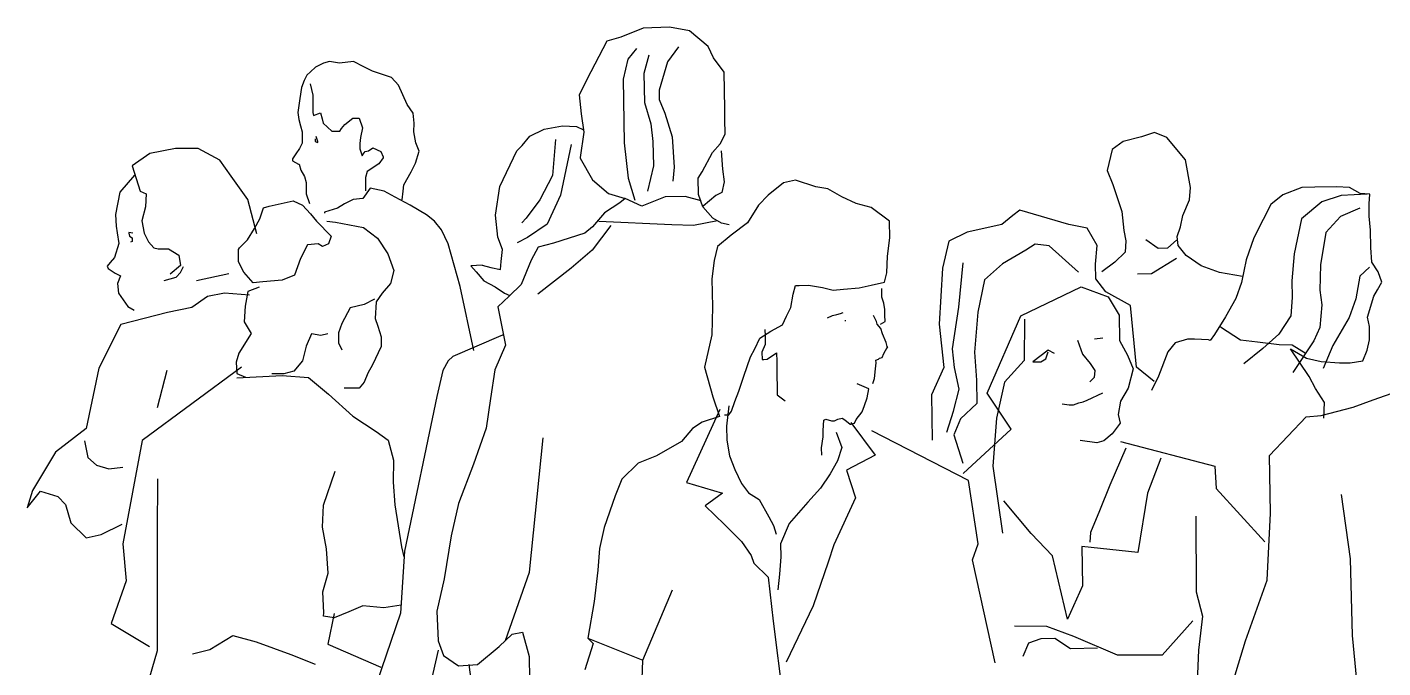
# Model space of a CAD drawing. Header units: millimetres. Extents: x 71 to 407, y 12 to 405.
# Drawn here: x 217.998 to 219.191, y 388.207 to 388.771 of the extents above; entities that cross this region are included whole.
import ezdxf

# ---------------------------------------------------------------- set-up
doc = ezdxf.new("R2010")
doc.units = ezdxf.units.MM
doc.header["$LTSCALE"] = 0.25
doc.layers.add('EXTERN-I', color=251, linetype='Continuous')

# ---------------------------------------------------------------- blocks, each defined once
blk = doc.blocks.new('Crowd')
for p, q in [((-0.7874, 1.8672), (-0.8072, 1.8592)), ((-0.7642, 1.8682), (-0.7874, 1.8672)), ((-0.7466, 1.8648), (-0.7642, 1.8682)), ((-0.7302, 1.8512), (-0.7466, 1.8648)), ((-0.8194, 1.8559), (-0.8335, 1.8287)), ((-0.8072, 1.8592), (-0.8194, 1.8559)), ((-0.7563, 1.8508), (-0.7661, 1.8375)), ((-0.7254, 1.8412), (-0.7302, 1.8512)), ((-0.8008, 1.84), (-0.8051, 1.8224)), ((-0.7933, 1.8493), (-0.8008, 1.84)), ((-0.7824, 1.8434), (-0.7868, 1.8273)), ((-0.716, 1.8285), (-0.7254, 1.8412)), ((-1.0804, 1.8289), (-1.0835, 1.8259)), ((-1.0758, 1.8328), (-1.0804, 1.8289)), ((-1.0688, 1.8365), (-1.0758, 1.8328)), ((-1.0635, 1.838), (-1.0688, 1.8365)), ((-1.0549, 1.8364), (-1.0635, 1.838)), ((-1.0426, 1.8379), (-1.0549, 1.8364)), ((-1.0334, 1.8332), (-1.0426, 1.8379)), ((-1.0257, 1.8294), (-1.0334, 1.8332)), ((-1.0089, 1.8238), (-1.0257, 1.8294)), ((-0.8335, 1.8287), (-0.8439, 1.8086)), ((-0.7868, 1.8273), (-0.7864, 1.8019)), ((-0.7661, 1.8375), (-0.7734, 1.8128)), ((-0.7155, 1.7963), (-0.716, 1.8285)), ((-1.0882, 1.8151), (-1.0898, 1.8053)), ((-1.0858, 1.8213), (-1.0882, 1.8151)), ((-1.0835, 1.8259), (-1.0858, 1.8213)), ((-1.0805, 1.8182), (-1.0782, 1.8083)), ((-1.0028, 1.817), (-1.0089, 1.8238)), ((-0.9952, 1.8), (-1.0028, 1.817)), ((-0.8051, 1.8224), (-0.8048, 1.804)), ((-1.0898, 1.8053), (-1.0914, 1.793)), ((-1.0782, 1.8083), (-1.0782, 1.7975)), ((-0.8439, 1.8086), (-0.8421, 1.7918)), ((-0.8048, 1.804), (-0.8045, 1.7847)), ((-0.7734, 1.8128), (-0.7733, 1.8045)), ((-0.7733, 1.8045), (-0.7685, 1.7923)), ((-1.0914, 1.793), (-1.0906, 1.7868)), ((-1.0782, 1.7975), (-1.0783, 1.7929)), ((-1.0783, 1.7929), (-1.0776, 1.7905)), ((-1.0776, 1.7905), (-1.0714, 1.7928)), ((-1.0714, 1.7928), (-1.0699, 1.7873)), ((-0.99, 1.7923), (-0.9952, 1.8)), ((-0.9891, 1.7837), (-0.99, 1.7923)), ((-0.8421, 1.7918), (-0.8396, 1.7758)), ((-0.7864, 1.8019), (-0.7806, 1.7829)), ((-0.7685, 1.7923), (-0.762, 1.7716)), ((-0.7154, 1.7871), (-0.7155, 1.7963)), ((-1.0906, 1.7868), (-1.0891, 1.7813)), ((-1.0891, 1.7813), (-1.0876, 1.776)), ((-1.0699, 1.7873), (-1.0691, 1.7836)), ((-1.0691, 1.7836), (-1.0614, 1.7765)), ((-1.0546, 1.7765), (-1.0531, 1.7789)), ((-1.0531, 1.7789), (-1.05, 1.7826)), ((-1.05, 1.7826), (-1.0429, 1.788)), ((-1.0429, 1.788), (-1.0376, 1.788)), ((-1.0376, 1.788), (-1.0346, 1.7794)), ((-1.0346, 1.7794), (-1.0362, 1.7711)), ((-0.9892, 1.7761), (-0.9891, 1.7837)), ((-0.8747, 1.7784), (-0.8584, 1.7814)), ((-0.8584, 1.7814), (-0.8461, 1.7806)), ((-0.8461, 1.7806), (-0.8399, 1.7779)), ((-0.8045, 1.7847), (-0.8042, 1.7663)), ((-0.7806, 1.7829), (-0.7788, 1.7676)), ((-0.7152, 1.7739), (-0.7154, 1.7871)), ((-1.0876, 1.7699), (-1.0877, 1.7659)), ((-1.0876, 1.776), (-1.0876, 1.7699)), ((-1.0762, 1.7698), (-1.0762, 1.7674)), ((-1.0762, 1.7674), (-1.0738, 1.7667)), ((-1.0738, 1.7674), (-1.0753, 1.772)), ((-1.0738, 1.7667), (-1.0738, 1.7674)), ((-1.0614, 1.7765), (-1.0608, 1.7765)), ((-1.0608, 1.7765), (-1.0546, 1.7765)), ((-1.0362, 1.7711), (-1.0369, 1.7656)), ((-0.9877, 1.7662), (-0.9892, 1.7761)), ((-0.8939, 1.764), (-0.8871, 1.7723)), ((-0.8871, 1.7723), (-0.8747, 1.7784)), ((-0.8647, 1.7693), (-0.8672, 1.7377)), ((-0.8396, 1.7758), (-0.843, 1.7535)), ((-0.7788, 1.7676), (-0.7784, 1.7462)), ((-0.762, 1.7716), (-0.76, 1.7449)), ((-0.7196, 1.7655), (-0.7152, 1.7739)), ((-0.3648, 1.7674), (-0.3745, 1.7604)), ((-0.3486, 1.7716), (-0.3648, 1.7674)), ((-0.3373, 1.7755), (-0.3486, 1.7716)), ((-0.3265, 1.7711), (-0.3373, 1.7755)), ((-0.31, 1.7514), (-0.3265, 1.7711)), ((-1.2217, 1.7569), (-1.2372, 1.7462)), ((-1.1993, 1.7614), (-1.2217, 1.7569)), ((-1.1793, 1.7612), (-1.1993, 1.7614)), ((-1.16, 1.751), (-1.1793, 1.7612)), ((-1.0932, 1.7567), (-1.0963, 1.7521)), ((-1.0901, 1.7613), (-1.0932, 1.7567)), ((-1.0877, 1.7659), (-1.0901, 1.7613)), ((-1.0369, 1.7656), (-1.0369, 1.761)), ((-1.0369, 1.761), (-1.0363, 1.7594)), ((-1.0363, 1.7594), (-1.0348, 1.7548)), ((-1.0348, 1.7548), (-1.0339, 1.7564)), ((-1.0339, 1.7564), (-1.0323, 1.7588)), ((-1.0323, 1.7588), (-1.0293, 1.7594)), ((-1.0293, 1.7594), (-1.0255, 1.7618)), ((-1.0255, 1.7618), (-1.0185, 1.7587)), ((-1.0185, 1.7587), (-1.0163, 1.754)), ((-0.9878, 1.7484), (-0.9847, 1.7591)), ((-0.9847, 1.7591), (-0.9877, 1.7662)), ((-0.9135, 1.7279), (-0.8986, 1.7594)), ((-0.8986, 1.7594), (-0.8939, 1.764)), ((-0.8508, 1.7649), (-0.8602, 1.7203)), ((-0.8042, 1.7663), (-0.8006, 1.7351)), ((-0.7354, 1.7407), (-0.7265, 1.7578)), ((-0.7265, 1.7578), (-0.7196, 1.7655)), ((-0.7189, 1.7594), (-0.7177, 1.7432)), ((-0.3745, 1.7604), (-0.3788, 1.7419)), ((-1.2372, 1.7462), (-1.2303, 1.7238)), ((-1.1502, 1.7371), (-1.16, 1.751)), ((-1.0963, 1.7521), (-1.0963, 1.7506)), ((-1.0963, 1.7506), (-1.0908, 1.7475)), ((-1.0908, 1.7475), (-1.0902, 1.7475)), ((-1.0902, 1.7475), (-1.0887, 1.7422)), ((-1.0201, 1.7479), (-1.0303, 1.741)), ((-1.0163, 1.7532), (-1.0201, 1.7479)), ((-1.0163, 1.754), (-1.0163, 1.7532)), ((-0.9918, 1.7407), (-0.9878, 1.7484)), ((-0.843, 1.7535), (-0.8429, 1.7528)), ((-0.8429, 1.7528), (-0.8319, 1.7337)), ((-0.7784, 1.7462), (-0.7836, 1.7238)), ((-0.76, 1.7449), (-0.7614, 1.7327)), ((-0.7177, 1.7432), (-0.716, 1.7319)), ((-0.3056, 1.7269), (-0.31, 1.7514)), ((-1.2353, 1.7379), (-1.2482, 1.7229)), ((-1.1356, 1.7164), (-1.1502, 1.7371)), ((-1.0887, 1.7422), (-1.0856, 1.7367)), ((-1.0856, 1.7367), (-1.0841, 1.7314)), ((-1.0841, 1.7314), (-1.0842, 1.7213)), ((-1.0318, 1.7357), (-1.0319, 1.7265)), ((-1.0303, 1.741), (-1.0318, 1.7357)), ((-0.998, 1.7293), (-0.9918, 1.7407)), ((-0.8672, 1.7377), (-0.8785, 1.7161)), ((-0.8319, 1.7337), (-0.8179, 1.7217)), ((-0.8006, 1.7351), (-0.7948, 1.7159)), ((-0.7391, 1.7352), (-0.7354, 1.7407)), ((-0.7388, 1.7208), (-0.7391, 1.7352)), ((-0.716, 1.7319), (-0.7183, 1.7226)), ((-0.6639, 1.7312), (-0.6775, 1.7202)), ((-0.6532, 1.7335), (-0.6639, 1.7312)), ((-0.6355, 1.7277), (-0.6532, 1.7335)), ((-0.3788, 1.7419), (-0.374, 1.7298)), ((-1.2482, 1.7229), (-1.2519, 1.7033)), ((-1.2303, 1.7238), (-1.225, 1.7215)), ((-1.225, 1.7215), (-1.2257, 1.7099)), ((-1.0842, 1.7213), (-1.0812, 1.7129)), ((-1.0279, 1.7264), (-1.0341, 1.7173)), ((-1.0319, 1.7265), (-1.0319, 1.724)), ((-1.0156, 1.7239), (-1.0279, 1.7264)), ((-1.0058, 1.7186), (-1.0156, 1.7239)), ((-0.9997, 1.7162), (-0.9987, 1.7238)), ((-0.9987, 1.7238), (-0.998, 1.7293)), ((-0.9174, 1.7027), (-0.9135, 1.7279)), ((-0.8602, 1.7203), (-0.872, 1.6947)), ((-0.8179, 1.7217), (-0.8034, 1.7173)), ((-0.7504, 1.719), (-0.7681, 1.7187)), ((-0.7365, 1.7153), (-0.7504, 1.719)), ((-0.7349, 1.7101), (-0.7388, 1.7208)), ((-0.7235, 1.7201), (-0.7345, 1.7106)), ((-0.7183, 1.7226), (-0.7235, 1.7201)), ((-0.6775, 1.7202), (-0.6859, 1.7115)), ((-0.6248, 1.7257), (-0.6355, 1.7277)), ((-0.6124, 1.7189), (-0.6248, 1.7257)), ((-0.6, 1.7129), (-0.6124, 1.7189)), ((-0.374, 1.7298), (-0.366, 1.706)), ((-0.3063, 1.7162), (-0.3056, 1.7269)), ((-0.2243, 1.7206), (-0.2349, 1.7121)), ((-0.2075, 1.727), (-0.2243, 1.7206)), ((-0.1961, 1.7272), (-0.2075, 1.727)), ((-0.1769, 1.7275), (-0.1961, 1.7272)), ((-0.173, 1.7199), (-0.1898, 1.7144)), ((-0.1655, 1.727), (-0.1769, 1.7275)), ((-0.15, 1.7211), (-0.173, 1.7199)), ((-0.1562, 1.7217), (-0.1655, 1.727)), ((-0.1476, 1.7212), (-0.1562, 1.7217)), ((-0.1484, 1.7126), (-0.1476, 1.7212)), ((-1.2257, 1.7099), (-1.2289, 1.6976)), ((-1.1275, 1.6862), (-1.1356, 1.7164)), ((-1.125, 1.6994), (-1.1218, 1.7092)), ((-1.1218, 1.7092), (-1.1166, 1.7107)), ((-1.1166, 1.7107), (-1.0957, 1.7152)), ((-1.0957, 1.7152), (-1.0873, 1.7114)), ((-1.0873, 1.7114), (-1.0804, 1.7037)), ((-1.0566, 1.7088), (-1.068, 1.7052)), ((-1.0504, 1.7127), (-1.0566, 1.7088)), ((-1.0427, 1.7164), (-1.0504, 1.7127)), ((-1.0341, 1.7173), (-1.0427, 1.7164)), ((-0.9927, 1.7115), (-1.0058, 1.7186)), ((-0.9782, 1.7031), (-0.9927, 1.7115)), ((-0.8785, 1.7161), (-0.8905, 1.6999)), ((-0.8079, 1.7135), (-0.8216, 1.7047)), ((-0.8034, 1.7173), (-0.8079, 1.7135)), ((-0.7886, 1.7107), (-0.8034, 1.7173)), ((-0.7681, 1.7187), (-0.7886, 1.7107)), ((-0.7262, 1.7001), (-0.7349, 1.7101)), ((-0.6859, 1.7115), (-0.6955, 1.696)), ((-0.5868, 1.7094), (-0.6, 1.7129)), ((-0.5707, 1.6974), (-0.5868, 1.7094)), ((-0.4558, 1.707), (-0.4619, 1.7023)), ((-0.4127, 1.6945), (-0.4558, 1.707)), ((-0.3123, 1.7023), (-0.3063, 1.7162)), ((-0.2349, 1.7121), (-0.2417, 1.6988)), ((-0.1898, 1.7144), (-0.2079, 1.6994)), ((-0.1566, 1.7088), (-0.1734, 1.7015)), ((-0.1482, 1.7019), (-0.1484, 1.7126)), ((-1.2519, 1.7033), (-1.2513, 1.6931)), ((-1.2289, 1.6976), (-1.2268, 1.6868)), ((-1.1296, 1.6908), (-1.125, 1.6994)), ((-1.0804, 1.7037), (-1.0751, 1.6975)), ((-1.0751, 1.6975), (-1.062, 1.6843)), ((-1.068, 1.7052), (-1.0681, 1.7043)), ((-1.0659, 1.6975), (-1.0582, 1.6965)), ((-1.0582, 1.6965), (-1.0336, 1.6918)), ((-0.9712, 1.6975), (-0.9782, 1.7031)), ((-0.9651, 1.6898), (-0.9712, 1.6975)), ((-0.9153, 1.6833), (-0.9174, 1.7027)), ((-0.8905, 1.6999), (-0.8942, 1.6959)), ((-0.8216, 1.7047), (-0.8321, 1.6923)), ((-0.7623, 1.6943), (-0.8266, 1.6972)), ((-0.722, 1.6978), (-0.743, 1.6937)), ((-0.7185, 1.6957), (-0.7262, 1.7001)), ((-0.7117, 1.6943), (-0.7185, 1.6957)), ((-0.6955, 1.696), (-0.71, 1.6851)), ((-0.5704, 1.6828), (-0.5707, 1.6974)), ((-0.4619, 1.7023), (-0.4716, 1.6944)), ((-0.366, 1.706), (-0.3642, 1.6892)), ((-0.3145, 1.6924), (-0.3123, 1.7023)), ((-0.2417, 1.6988), (-0.2497, 1.6827)), ((-0.2079, 1.6994), (-0.2142, 1.6686)), ((-0.1734, 1.7015), (-0.1863, 1.6875)), ((-0.1471, 1.6896), (-0.1482, 1.7019)), ((-1.2513, 1.6931), (-1.2505, 1.687)), ((-1.2505, 1.687), (-1.249, 1.6778)), ((-1.2404, 1.6873), (-1.2404, 1.6867)), ((-1.2367, 1.6867), (-1.2404, 1.6873)), ((-1.2404, 1.6867), (-1.2398, 1.6843)), ((-1.2398, 1.6843), (-1.2374, 1.6827)), ((-1.2268, 1.6868), (-1.2229, 1.6791)), ((-1.1359, 1.681), (-1.1296, 1.6908)), ((-1.062, 1.6843), (-1.0645, 1.6775)), ((-1.0336, 1.6918), (-1.0214, 1.6825)), ((-0.959, 1.6775), (-0.9651, 1.6898)), ((-0.9114, 1.6725), (-0.9153, 1.6833)), ((-0.8893, 1.683), (-0.8985, 1.6783)), ((-0.872, 1.6947), (-0.8893, 1.683)), ((-0.8388, 1.6869), (-0.8663, 1.6779)), ((-0.8321, 1.6923), (-0.8388, 1.6869)), ((-0.8159, 1.6935), (-0.8323, 1.672)), ((-0.743, 1.6937), (-0.7623, 1.6943)), ((-0.71, 1.6851), (-0.7221, 1.675)), ((-0.5022, 1.6878), (-0.5182, 1.6799)), ((-0.4716, 1.6944), (-0.5022, 1.6878)), ((-0.3964, 1.6911), (-0.4127, 1.6945)), ((-0.3878, 1.6759), (-0.3964, 1.6911)), ((-0.3642, 1.6892), (-0.3625, 1.68)), ((-0.3174, 1.6838), (-0.3145, 1.6924)), ((-0.3164, 1.6761), (-0.3174, 1.6838)), ((-0.1863, 1.6875), (-0.1911, 1.6591)), ((-0.1469, 1.6743), (-0.1471, 1.6896)), ((-1.249, 1.6778), (-1.253, 1.6655)), ((-1.2374, 1.6796), (-1.2389, 1.679)), ((-1.2374, 1.6827), (-1.2374, 1.6796)), ((-1.2229, 1.6791), (-1.2183, 1.6738)), ((-1.2183, 1.6738), (-1.2145, 1.6729)), ((-1.2145, 1.6729), (-1.2053, 1.6729)), ((-1.2053, 1.6729), (-1.1961, 1.6675)), ((-1.1437, 1.6617), (-1.1436, 1.6725)), ((-1.1436, 1.6725), (-1.1429, 1.674)), ((-1.1429, 1.674), (-1.1359, 1.681)), ((-1.0829, 1.6767), (-1.0892, 1.6644)), ((-1.0737, 1.6775), (-1.0829, 1.6767)), ((-1.0698, 1.6751), (-1.0737, 1.6775)), ((-1.0645, 1.6775), (-1.0698, 1.6751)), ((-1.0214, 1.6825), (-1.0123, 1.6686)), ((-0.9485, 1.6398), (-0.959, 1.6775)), ((-0.9124, 1.6618), (-0.9114, 1.6725)), ((-0.88, 1.6746), (-0.886, 1.6632)), ((-0.8663, 1.6779), (-0.88, 1.6746)), ((-0.8323, 1.672), (-0.8509, 1.6561)), ((-0.7221, 1.675), (-0.725, 1.6627)), ((-0.5723, 1.6667), (-0.5704, 1.6828)), ((-0.5182, 1.6799), (-0.524, 1.6559)), ((-0.4506, 1.6718), (-0.471, 1.6598)), ((-0.4422, 1.6772), (-0.4506, 1.6718)), ((-0.4299, 1.6758), (-0.4422, 1.6772)), ((-0.4043, 1.6526), (-0.4299, 1.6758)), ((-0.3891, 1.6596), (-0.3878, 1.6759)), ((-0.3625, 1.68), (-0.3632, 1.6701)), ((-0.345, 1.6812), (-0.3341, 1.6737)), ((-0.3341, 1.6737), (-0.3256, 1.6738)), ((-0.3256, 1.6738), (-0.318, 1.6807)), ((-0.3093, 1.6671), (-0.3164, 1.6761)), ((-0.2497, 1.6827), (-0.2564, 1.6633)), ((-0.146, 1.6614), (-0.1469, 1.6743)), ((-1.2568, 1.6609), (-1.2592, 1.6578)), ((-1.253, 1.6655), (-1.2568, 1.6609)), ((-1.1961, 1.6675), (-1.1947, 1.6583)), ((-1.1391, 1.6525), (-1.1437, 1.6617)), ((-1.0892, 1.6644), (-1.0945, 1.65)), ((-1.0123, 1.6686), (-1.0069, 1.654)), ((-0.9131, 1.655), (-0.9124, 1.6618)), ((-0.886, 1.6632), (-0.8948, 1.6416)), ((-0.725, 1.6627), (-0.7269, 1.6465)), ((-0.573, 1.652), (-0.5723, 1.6667)), ((-0.5096, 1.6217), (-0.5057, 1.6608)), ((-0.471, 1.6598), (-0.487, 1.6458)), ((-0.3889, 1.6467), (-0.3891, 1.6596)), ((-0.3723, 1.6614), (-0.3835, 1.6529)), ((-0.3632, 1.6701), (-0.3723, 1.6614)), ((-0.3399, 1.6512), (-0.3178, 1.6647)), ((-0.2962, 1.6581), (-0.3093, 1.6671)), ((-0.2564, 1.6633), (-0.2607, 1.6433)), ((-0.2142, 1.6686), (-0.2163, 1.6449)), ((-0.1404, 1.6529), (-0.146, 1.6614)), ((-1.2592, 1.6578), (-1.2584, 1.6556)), ((-1.2584, 1.6556), (-1.2522, 1.6516)), ((-1.2522, 1.6516), (-1.2476, 1.6494)), ((-1.2476, 1.6494), (-1.2501, 1.6424)), ((-1.2092, 1.6452), (-1.1985, 1.6482)), ((-1.1947, 1.6583), (-1.2039, 1.6507)), ((-1.1985, 1.6482), (-1.1947, 1.6521)), ((-1.1947, 1.6521), (-1.1922, 1.6574)), ((-1.1523, 1.651), (-1.1807, 1.645)), ((-1.1308, 1.6432), (-1.1391, 1.6525)), ((-1.0945, 1.65), (-1.1053, 1.6454)), ((-1.0069, 1.654), (-1.01, 1.6424)), ((-0.9293, 1.6588), (-0.9392, 1.6582)), ((-0.9392, 1.6582), (-0.9346, 1.6527)), ((-0.9346, 1.6527), (-0.9278, 1.645)), ((-0.9293, 1.6588), (-0.9216, 1.6566)), ((-0.9216, 1.6566), (-0.9131, 1.655)), ((-0.8509, 1.6561), (-0.8802, 1.6332)), ((-0.575, 1.6437), (-0.573, 1.652)), ((-0.524, 1.6559), (-0.5269, 1.6068)), ((-0.3522, 1.651), (-0.3399, 1.6512)), ((-0.2799, 1.6522), (-0.2962, 1.6581)), ((-0.2599, 1.6488), (-0.2799, 1.6522)), ((-0.1911, 1.6591), (-0.1916, 1.6368)), ((-0.1565, 1.649), (-0.1599, 1.629)), ((-0.1481, 1.6568), (-0.1565, 1.649)), ((-0.1372, 1.6438), (-0.1404, 1.6529)), ((-1.2501, 1.6424), (-1.2493, 1.634)), ((-1.1355, 1.6355), (-1.1378, 1.6226)), ((-1.1254, 1.6394), (-1.1355, 1.6355)), ((-1.1223, 1.644), (-1.1308, 1.6432)), ((-1.1053, 1.6454), (-1.1223, 1.644)), ((-1.01, 1.6424), (-1.0171, 1.6341)), ((-0.9366, 1.5835), (-0.9485, 1.6398)), ((-0.9278, 1.645), (-0.9178, 1.6396)), ((-0.9178, 1.6396), (-0.9095, 1.6341)), ((-0.8948, 1.6416), (-0.9054, 1.6313)), ((-0.7269, 1.6465), (-0.7265, 1.6219)), ((-0.6555, 1.6332), (-0.6532, 1.6409)), ((-0.6532, 1.6409), (-0.6501, 1.6409)), ((-0.6501, 1.6409), (-0.6418, 1.6411)), ((-0.6418, 1.6411), (-0.6295, 1.6389)), ((-0.6295, 1.6389), (-0.6203, 1.6368)), ((-0.6203, 1.6368), (-0.6111, 1.6376)), ((-0.6111, 1.6376), (-0.5973, 1.6387)), ((-0.5973, 1.6387), (-0.5866, 1.6411)), ((-0.5866, 1.6411), (-0.575, 1.6437)), ((-0.5772, 1.6305), (-0.5774, 1.6382)), ((-0.487, 1.6458), (-0.4927, 1.6174)), ((-0.455, 1.6141), (-0.4017, 1.6395)), ((-0.4017, 1.6395), (-0.3779, 1.6307)), ((-0.3802, 1.6352), (-0.3889, 1.6467)), ((-0.2607, 1.6433), (-0.2657, 1.6294)), ((-0.2163, 1.6449), (-0.216, 1.6302)), ((-0.1916, 1.6368), (-0.1898, 1.6239)), ((-0.144, 1.6314), (-0.141, 1.6369)), ((-0.141, 1.6369), (-0.1372, 1.6438)), ((-1.2493, 1.634), (-1.241, 1.6223)), ((-1.1709, 1.6311), (-1.1848, 1.6213)), ((-1.1561, 1.6341), (-1.1709, 1.6311)), ((-1.134, 1.6324), (-1.1561, 1.6341)), ((-1.0332, 1.6241), (-1.0455, 1.6211)), ((-1.0239, 1.6287), (-1.0332, 1.6241)), ((-1.0224, 1.6265), (-1.0234, 1.6117)), ((-1.0171, 1.6341), (-1.0224, 1.6265)), ((-0.9054, 1.6313), (-0.9153, 1.6219)), ((-0.9095, 1.6341), (-0.9047, 1.632)), ((-0.6575, 1.6215), (-0.6555, 1.6332)), ((-0.5756, 1.6253), (-0.5772, 1.6305)), ((-0.5746, 1.6198), (-0.5756, 1.6253)), ((-0.3585, 1.6233), (-0.3802, 1.6352)), ((-0.3779, 1.6307), (-0.3684, 1.6148)), ((-0.2657, 1.6294), (-0.2747, 1.6133)), ((-0.216, 1.6302), (-0.2173, 1.6142)), ((-0.1898, 1.6239), (-0.1917, 1.6039)), ((-0.1599, 1.629), (-0.1658, 1.6127)), ((-0.1498, 1.6129), (-0.144, 1.6314)), ((-1.2063, 1.6169), (-1.2473, 1.6064)), ((-1.241, 1.6223), (-1.2355, 1.6192)), ((-1.1848, 1.6213), (-1.2063, 1.6169)), ((-1.1378, 1.6226), (-1.1387, 1.6087)), ((-1.0455, 1.6211), (-1.0526, 1.6073)), ((-1.0234, 1.6117), (-1.021, 1.6049)), ((-0.9153, 1.6219), (-0.9086, 1.5883)), ((-0.7265, 1.6219), (-0.727, 1.5974)), ((-0.6649, 1.6061), (-0.6613, 1.6138)), ((-0.6613, 1.6138), (-0.6575, 1.6215)), ((-0.6251, 1.6122), (-0.6206, 1.6145)), ((-0.6206, 1.6145), (-0.6169, 1.6154)), ((-0.6169, 1.6154), (-0.6138, 1.6161)), ((-0.6138, 1.6161), (-0.6114, 1.617)), ((-0.5821, 1.609), (-0.5846, 1.6144)), ((-0.5746, 1.6146), (-0.5746, 1.6198)), ((-0.5745, 1.6091), (-0.5746, 1.6146)), ((-0.5152, 1.5849), (-0.5096, 1.6217)), ((-0.4927, 1.6174), (-0.4958, 1.5821)), ((-0.4845, 1.5461), (-0.455, 1.6141)), ((-0.3684, 1.6148), (-0.3681, 1.5925)), ((-0.353, 1.5689), (-0.3585, 1.6233)), ((-0.2747, 1.6133), (-0.2845, 1.5978)), ((-0.2173, 1.6142), (-0.2278, 1.5979)), ((-0.1658, 1.6127), (-0.1801, 1.5879)), ((-0.1481, 1.6046), (-0.1498, 1.6129)), ((-1.2473, 1.6064), (-1.2666, 1.568)), ((-1.1387, 1.6087), (-1.1326, 1.5986)), ((-1.0526, 1.6073), (-1.0558, 1.599)), ((-1.021, 1.6049), (-1.018, 1.5957)), ((-0.6846, 1.5944), (-0.6749, 1.6007)), ((-0.6802, 1.6021), (-0.6801, 1.5966)), ((-0.6749, 1.6007), (-0.6649, 1.6061)), ((-0.6098, 1.61), (-0.6091, 1.6101)), ((-0.5814, 1.6068), (-0.5821, 1.609)), ((-0.5783, 1.6029), (-0.5814, 1.6068)), ((-0.5784, 1.6068), (-0.5745, 1.6091)), ((-0.5767, 1.5983), (-0.5783, 1.6029)), ((-0.5745, 1.6091), (-0.5745, 1.6091)), ((-0.5269, 1.6068), (-0.5226, 1.5685)), ((-0.4518, 1.6111), (-0.4521, 1.5749)), ((-0.2614, 1.5927), (-0.2791, 1.604)), ((-0.1917, 1.6039), (-0.197, 1.5922)), ((-0.1479, 1.593), (-0.1481, 1.6046)), ((-1.1326, 1.5986), (-1.1435, 1.5811)), ((-1.0795, 1.5983), (-1.0842, 1.5875)), ((-1.0712, 1.5967), (-1.0795, 1.5983)), ((-1.065, 1.5982), (-1.0712, 1.5967)), ((-1.0558, 1.599), (-1.0558, 1.5904)), ((-1.0558, 1.5904), (-1.0528, 1.5843)), ((-1.018, 1.5957), (-1.0181, 1.5871)), ((-0.9128, 1.5965), (-0.9551, 1.5784)), ((-0.9086, 1.5883), (-0.9181, 1.5667)), ((-0.9104, 1.5974), (-0.9128, 1.5965)), ((-0.727, 1.5974), (-0.7333, 1.5688)), ((-0.6891, 1.5851), (-0.6846, 1.5944)), ((-0.6799, 1.589), (-0.6829, 1.5821)), ((-0.6801, 1.5966), (-0.6799, 1.589)), ((-0.5735, 1.5907), (-0.5767, 1.5983)), ((-0.5726, 1.587), (-0.5735, 1.5907)), ((-0.4049, 1.5928), (-0.4007, 1.5804)), ((-0.3902, 1.5937), (-0.3826, 1.5947)), ((-0.3681, 1.5925), (-0.3609, 1.5795)), ((-0.319, 1.5902), (-0.3256, 1.5825)), ((-0.3081, 1.5935), (-0.319, 1.5902)), ((-0.3019, 1.5936), (-0.3081, 1.5935)), ((-0.2897, 1.5931), (-0.3019, 1.5936)), ((-0.2881, 1.5923), (-0.2897, 1.5931)), ((-0.2845, 1.5978), (-0.2881, 1.5923)), ((-0.2467, 1.5908), (-0.2614, 1.5927)), ((-0.2276, 1.5887), (-0.2467, 1.5908)), ((-0.2278, 1.5979), (-0.242, 1.5854)), ((-0.216, 1.5882), (-0.2276, 1.5887)), ((-0.2036, 1.5805), (-0.216, 1.5882)), ((-0.197, 1.5922), (-0.2156, 1.5643)), ((-0.1801, 1.5879), (-0.1889, 1.5678)), ((-0.15, 1.5838), (-0.1479, 1.593)), ((-1.1435, 1.5811), (-1.1458, 1.5734)), ((-1.0842, 1.5875), (-1.0873, 1.5746)), ((-1.0181, 1.5871), (-1.0258, 1.5711)), ((-0.9551, 1.5784), (-0.959, 1.5744)), ((-0.6988, 1.5611), (-0.6929, 1.578)), ((-0.6929, 1.578), (-0.6891, 1.5851)), ((-0.6829, 1.5821), (-0.6828, 1.5758)), ((-0.6828, 1.5758), (-0.6813, 1.5758)), ((-0.6813, 1.5758), (-0.6782, 1.5759)), ((-0.6782, 1.5759), (-0.67, 1.5815)), ((-0.67, 1.5815), (-0.6698, 1.5738)), ((-0.5825, 1.5752), (-0.5801, 1.5759)), ((-0.5801, 1.5759), (-0.5794, 1.5768)), ((-0.5794, 1.5768), (-0.577, 1.5775)), ((-0.577, 1.5775), (-0.5755, 1.5808)), ((-0.5755, 1.5808), (-0.5726, 1.5861)), ((-0.5719, 1.5861), (-0.5726, 1.587)), ((-0.5726, 1.5861), (-0.5719, 1.5861)), ((-0.5134, 1.5687), (-0.5152, 1.5849)), ((-0.4958, 1.5821), (-0.4939, 1.5574)), ((-0.4308, 1.5838), (-0.4444, 1.5735)), ((-0.4374, 1.5736), (-0.4329, 1.5761)), ((-0.4329, 1.5761), (-0.4308, 1.5823)), ((-0.4253, 1.5808), (-0.4308, 1.5838)), ((-0.4007, 1.5804), (-0.3938, 1.5722)), ((-0.3609, 1.5795), (-0.3561, 1.5673)), ((-0.3256, 1.5825), (-0.3338, 1.5609)), ((-0.242, 1.5854), (-0.2587, 1.5719)), ((-0.2175, 1.5849), (-0.2035, 1.5768)), ((-0.2011, 1.5606), (-0.2175, 1.5849)), ((-0.2035, 1.5768), (-0.1906, 1.5739)), ((-0.1538, 1.5745), (-0.15, 1.5838)), ((-1.2666, 1.568), (-1.2777, 1.5149)), ((-1.1412, 1.5688), (-1.2286, 1.5045)), ((-1.2067, 1.5661), (-1.2154, 1.533)), ((-1.1458, 1.5734), (-1.1452, 1.5633)), ((-1.0951, 1.5654), (-1.1037, 1.563)), ((-1.0873, 1.5746), (-1.0951, 1.5654)), ((-1.0258, 1.5711), (-1.0298, 1.5635)), ((-0.9637, 1.5661), (-0.9691, 1.5431)), ((-0.959, 1.5744), (-0.9637, 1.5661)), ((-0.9181, 1.5667), (-0.9217, 1.5412)), ((-0.7333, 1.5688), (-0.7261, 1.5429)), ((-0.6698, 1.5738), (-0.6697, 1.5631)), ((-0.5837, 1.559), (-0.583, 1.5675)), ((-0.583, 1.5675), (-0.5824, 1.5728)), ((-0.5824, 1.5728), (-0.5825, 1.5752)), ((-0.5226, 1.5685), (-0.5336, 1.5445)), ((-0.5091, 1.5495), (-0.5134, 1.5687)), ((-0.4521, 1.5749), (-0.4693, 1.5556)), ((-0.4444, 1.5735), (-0.4374, 1.5736)), ((-0.3938, 1.5722), (-0.3898, 1.5661)), ((-0.3898, 1.5661), (-0.3905, 1.5599)), ((-0.3561, 1.5673), (-0.3604, 1.5504)), ((-0.3375, 1.5562), (-0.353, 1.5689)), ((-0.1906, 1.5739), (-0.1743, 1.5727)), ((-0.1743, 1.5727), (-0.1651, 1.5728)), ((-0.1651, 1.5728), (-0.1538, 1.5745)), ((-1.1452, 1.5633), (-1.1375, 1.5602)), ((-1.1452, 1.5596), (-1.1052, 1.5615)), ((-1.1037, 1.563), (-1.1144, 1.5631)), ((-1.1052, 1.5615), (-1.0821, 1.5598)), ((-1.0821, 1.5598), (-1.0644, 1.5452)), ((-1.033, 1.5558), (-1.0376, 1.5503)), ((-1.0298, 1.5635), (-1.033, 1.5558)), ((-0.7032, 1.5478), (-0.6988, 1.5611)), ((-0.6697, 1.5631), (-0.6695, 1.5499)), ((-0.5888, 1.5497), (-0.599, 1.5541)), ((-0.5852, 1.5544), (-0.5837, 1.559)), ((-0.4939, 1.5574), (-0.4936, 1.5368)), ((-0.4693, 1.5556), (-0.4765, 1.5239)), ((-0.3905, 1.5599), (-0.3942, 1.5559)), ((-0.3338, 1.5609), (-0.3398, 1.5485)), ((-0.1954, 1.55), (-0.2011, 1.5606)), ((-1.0644, 1.5452), (-1.043, 1.5258)), ((-1.0376, 1.5503), (-1.0506, 1.5504)), ((-0.9691, 1.5431), (-0.9977, 1.4071)), ((-0.9217, 1.5412), (-0.9258, 1.5151)), ((-0.7261, 1.5429), (-0.7203, 1.5254)), ((-0.7067, 1.5386), (-0.7032, 1.5478)), ((-0.6695, 1.5499), (-0.6694, 1.5447)), ((-0.6694, 1.5447), (-0.6623, 1.5393)), ((-0.5925, 1.5352), (-0.5902, 1.542)), ((-0.5902, 1.542), (-0.5888, 1.5497)), ((-0.5336, 1.5445), (-0.5329, 1.5046)), ((-0.5143, 1.5303), (-0.5091, 1.5495)), ((-0.4634, 1.5143), (-0.4845, 1.5461)), ((-0.4001, 1.5383), (-0.3964, 1.5399)), ((-0.3964, 1.5399), (-0.3827, 1.5463)), ((-0.3604, 1.5504), (-0.3672, 1.5389)), ((-0.1876, 1.5378), (-0.1954, 1.55)), ((-0.1623, 1.5336), (-0.1447, 1.5401)), ((-0.1447, 1.5401), (-0.1172, 1.5497)), ((-0.7198, 1.5316), (-0.7494, 1.4674)), ((-0.7121, 1.5348), (-0.714, 1.517)), ((-0.712, 1.5271), (-0.7097, 1.5302)), ((-0.7097, 1.5302), (-0.7067, 1.5386)), ((-0.6, 1.5228), (-0.5946, 1.5297)), ((-0.5946, 1.5297), (-0.5925, 1.5352)), ((-0.5201, 1.5118), (-0.5143, 1.5303)), ((-0.4936, 1.5368), (-0.508, 1.5234)), ((-0.4184, 1.5365), (-0.4123, 1.5357)), ((-0.4123, 1.5357), (-0.4086, 1.5358)), ((-0.4086, 1.5358), (-0.404, 1.5374)), ((-0.404, 1.5374), (-0.4001, 1.5383)), ((-0.3672, 1.5389), (-0.3692, 1.5272)), ((-0.1905, 1.5264), (-0.1623, 1.5336)), ((-0.1882, 1.524), (-0.1876, 1.5378)), ((-1.043, 1.5258), (-1.0225, 1.5124)), ((-0.7356, 1.5206), (-0.744, 1.515)), ((-0.7203, 1.5254), (-0.7356, 1.5206)), ((-0.7157, 1.5271), (-0.712, 1.5271)), ((-0.714, 1.517), (-0.7138, 1.5047)), ((-0.629, 1.5131), (-0.6283, 1.5223)), ((-0.6283, 1.5223), (-0.6267, 1.523)), ((-0.6267, 1.523), (-0.6215, 1.5216)), ((-0.6215, 1.5216), (-0.619, 1.5216)), ((-0.619, 1.5216), (-0.616, 1.5232)), ((-0.616, 1.5232), (-0.6123, 1.5241)), ((-0.6123, 1.5241), (-0.6099, 1.5226)), ((-0.6099, 1.5226), (-0.6052, 1.5188)), ((-0.6052, 1.5188), (-0.6045, 1.5188)), ((-0.6046, 1.5203), (-0.5833, 1.4915)), ((-0.6045, 1.5188), (-0.6015, 1.5197)), ((-0.6015, 1.5197), (-0.6, 1.5228)), ((-0.508, 1.5234), (-0.5139, 1.5095)), ((-0.4765, 1.5239), (-0.4797, 1.4818)), ((-0.3676, 1.5196), (-0.3744, 1.5103)), ((-0.3692, 1.5272), (-0.3676, 1.5196)), ((-0.2359, 1.4911), (-0.2036, 1.5253)), ((-0.2036, 1.5253), (-0.1905, 1.5264)), ((-1.2777, 1.5149), (-1.3049, 1.4942)), ((-1.2793, 1.5042), (-1.2763, 1.4895)), ((-1.2286, 1.5045), (-1.2454, 1.4133)), ((-1.0225, 1.5124), (-1.0118, 1.5047)), ((-1.0118, 1.5047), (-1.0073, 1.4871)), ((-0.9258, 1.5151), (-0.9367, 1.4836)), ((-0.8876, 1.3884), (-0.8756, 1.5067)), ((-0.744, 1.515), (-0.7537, 1.5034)), ((-0.7138, 1.5047), (-0.7114, 1.491)), ((-0.6303, 1.4978), (-0.6289, 1.5077)), ((-0.6289, 1.5077), (-0.629, 1.5131)), ((-0.6174, 1.5118), (-0.6125, 1.4981)), ((-0.501, 1.4692), (-0.5861, 1.513)), ((-0.5139, 1.5095), (-0.5059, 1.4845)), ((-0.5057, 1.4753), (-0.4634, 1.5143)), ((-0.3881, 1.5024), (-0.4026, 1.5045)), ((-0.382, 1.504), (-0.3881, 1.5024)), ((-0.3744, 1.5103), (-0.382, 1.504)), ((-1.3049, 1.4942), (-1.3251, 1.4605)), ((-0.7537, 1.5034), (-0.7758, 1.4908)), ((-0.6302, 1.4916), (-0.6303, 1.4978)), ((-0.6125, 1.4981), (-0.6163, 1.4864)), ((-0.3626, 1.4975), (-0.3767, 1.4651)), ((-0.3673, 1.5036), (-0.2841, 1.4819)), ((-1.2763, 1.4895), (-1.2687, 1.4826)), ((-1.2687, 1.4826), (-1.2579, 1.4795)), ((-1.2579, 1.4795), (-1.2456, 1.4809)), ((-1.0073, 1.4871), (-1.0074, 1.4678)), ((-0.9367, 1.4836), (-0.9499, 1.4488)), ((-0.7919, 1.4844), (-0.8062, 1.4704)), ((-0.7758, 1.4908), (-0.7919, 1.4844)), ((-0.7114, 1.491), (-0.7066, 1.4788)), ((-0.6163, 1.4864), (-0.6229, 1.4749)), ((-0.5833, 1.4915), (-0.6085, 1.4782)), ((-0.4797, 1.4818), (-0.4711, 1.4228)), ((-0.3318, 1.4888), (-0.3435, 1.458)), ((-0.2841, 1.4819), (-0.2829, 1.462)), ((-0.2351, 1.4405), (-0.2359, 1.4911)), ((-1.2149, 1.4706), (-1.2152, 1.4238)), ((-1.069, 1.4475), (-1.0587, 1.4773)), ((-0.8062, 1.4704), (-0.812, 1.4556)), ((-0.7066, 1.4788), (-0.701, 1.4666)), ((-0.6229, 1.4749), (-0.6312, 1.4625)), ((-0.6085, 1.4782), (-0.6004, 1.4538)), ((-0.4924, 1.4133), (-0.501, 1.4692)), ((-1.3251, 1.4605), (-1.3298, 1.4452)), ((-1.3298, 1.4452), (-1.318, 1.4598)), ((-1.318, 1.4598), (-1.3027, 1.4551)), ((-1.0074, 1.4678), (-1.006, 1.4478)), ((-0.7494, 1.4674), (-0.7177, 1.458)), ((-0.7177, 1.458), (-0.7328, 1.447)), ((-0.701, 1.4666), (-0.6947, 1.4584)), ((-0.6947, 1.4584), (-0.6854, 1.4524)), ((-0.6312, 1.4625), (-0.6424, 1.45)), ((-0.3767, 1.4651), (-0.3856, 1.4426)), ((-0.3435, 1.458), (-0.3519, 1.4057)), ((-0.2829, 1.462), (-0.2401, 1.4152)), ((-0.1647, 1.4002), (-0.1725, 1.4568)), ((-1.3027, 1.4551), (-1.2959, 1.4481)), ((-1.2959, 1.4481), (-1.2914, 1.432)), ((-1.0698, 1.4282), (-1.069, 1.4475)), ((-1.006, 1.4478), (-1.0001, 1.4108)), ((-0.9499, 1.4488), (-0.9565, 1.4204)), ((-0.812, 1.4556), (-0.8217, 1.4279)), ((-0.7328, 1.447), (-0.7157, 1.4305)), ((-0.6854, 1.4524), (-0.6768, 1.4372)), ((-0.6424, 1.45), (-0.659, 1.4314)), ((-0.6004, 1.4538), (-0.6197, 1.4127)), ((-0.4457, 1.4226), (-0.47, 1.4513)), ((-0.6768, 1.4372), (-0.6728, 1.4296)), ((-0.3856, 1.4426), (-0.3936, 1.4234)), ((-0.3009, 1.4379), (-0.3007, 1.3713)), ((-0.238, 1.3815), (-0.2351, 1.4405)), ((-1.2914, 1.432), (-1.2777, 1.4187)), ((-1.2777, 1.4187), (-1.2645, 1.4217)), ((-1.2645, 1.4217), (-1.246, 1.4308)), ((-1.2152, 1.4238), (-1.2152, 1.3193)), ((-1.0662, 1.409), (-1.0698, 1.4282)), ((-0.8217, 1.4279), (-0.826, 1.4094)), ((-0.7157, 1.4305), (-0.701, 1.4154)), ((-0.6728, 1.4296), (-0.6704, 1.422)), ((-0.659, 1.4314), (-0.6664, 1.4135)), ((-0.427, 1.403), (-0.4457, 1.4226)), ((-0.3936, 1.4234), (-0.3943, 1.4149)), ((-1.2454, 1.4133), (-1.2425, 1.3809)), ((-1.0648, 1.3875), (-1.0662, 1.409)), ((-1.0001, 1.4108), (-0.998, 1.402)), ((-0.9565, 1.4204), (-0.9627, 1.3826)), ((-0.826, 1.4094), (-0.8272, 1.3903)), ((-0.701, 1.4154), (-0.6923, 1.4032)), ((-0.6664, 1.4135), (-0.6662, 1.4021)), ((-0.6197, 1.4127), (-0.6247, 1.3973)), ((-0.4975, 1.3994), (-0.4924, 1.4133)), ((-0.4011, 1.411), (-0.4005, 1.3764)), ((-0.3519, 1.4057), (-0.4011, 1.411)), ((-0.9977, 1.4071), (-1.0011, 1.3524)), ((-0.6923, 1.4032), (-0.69, 1.3963)), ((-0.6662, 1.4021), (-0.6675, 1.3868)), ((-0.6247, 1.3973), (-0.6379, 1.3588)), ((-0.4776, 1.3086), (-0.4975, 1.3994)), ((-0.4138, 1.3471), (-0.427, 1.403)), ((-0.1628, 1.3328), (-0.1647, 1.4002)), ((-1.0695, 1.3713), (-1.0648, 1.3875)), ((-0.9086, 1.3284), (-0.8876, 1.3884)), ((-0.8272, 1.3903), (-0.8305, 1.3627)), ((-0.69, 1.3963), (-0.6775, 1.3842)), ((-0.6675, 1.3868), (-0.6688, 1.373)), ((-1.2425, 1.3809), (-1.2557, 1.3432)), ((-0.9627, 1.3826), (-0.9692, 1.3543)), ((-0.7876, 1.3112), (-0.7616, 1.373)), ((-0.6775, 1.3842), (-0.6729, 1.3453)), ((-0.4005, 1.3764), (-0.4138, 1.3471)), ((-0.2571, 1.3282), (-0.238, 1.3815)), ((-1.0687, 1.3528), (-1.0695, 1.3713)), ((-0.8305, 1.3627), (-0.8361, 1.3304)), ((-0.3007, 1.3713), (-0.2949, 1.3499)), ((-1.0688, 1.3497), (-1.0687, 1.3528)), ((-1.0595, 1.3482), (-1.0688, 1.3497)), ((-1.0595, 1.3521), (-1.0652, 1.3251)), ((-1.0465, 1.3536), (-1.0595, 1.3482)), ((-1.0342, 1.3588), (-1.0465, 1.3536)), ((-1.0158, 1.3571), (-1.0342, 1.3588)), ((-1.0011, 1.3524), (-1.0223, 1.2904)), ((-1.0006, 1.3595), (-1.0158, 1.3571)), ((-0.9692, 1.3543), (-0.9679, 1.3282)), ((-0.6379, 1.3588), (-0.6616, 1.3093)), ((-0.2949, 1.3499), (-0.2984, 1.3198)), ((-1.2557, 1.3432), (-1.222, 1.323)), ((-0.6729, 1.3453), (-0.6633, 1.2688)), ((-0.4321, 1.3407), (-0.4606, 1.3411)), ((-0.4083, 1.3318), (-0.4321, 1.3407)), ((-0.3034, 1.3458), (-0.3305, 1.3156)), ((-1.1689, 1.3205), (-1.1488, 1.3327)), ((-1.1488, 1.3327), (-1.1282, 1.3271)), ((-1.1282, 1.3271), (-1.0975, 1.3161)), ((-1.0652, 1.3251), (-1.0183, 1.3048)), ((-0.9679, 1.3282), (-0.9631, 1.3152)), ((-0.9142, 1.323), (-0.9029, 1.3339)), ((-0.9029, 1.3339), (-0.8938, 1.3356)), ((-0.8938, 1.3356), (-0.8879, 1.3142)), ((-0.8314, 1.3258), (-0.8387, 1.3027)), ((-0.8361, 1.3304), (-0.8314, 1.3258)), ((-0.8361, 1.3304), (-0.7876, 1.3112)), ((-0.4481, 1.3259), (-0.4531, 1.3143)), ((-0.4374, 1.3298), (-0.4481, 1.3259)), ((-0.4251, 1.33), (-0.4374, 1.3298)), ((-0.4112, 1.3211), (-0.4251, 1.33)), ((-0.3697, 1.3156), (-0.4083, 1.3318)), ((-0.2781, 1.2597), (-0.2571, 1.3282)), ((-0.1554, 1.2556), (-0.1628, 1.3328)), ((-1.2152, 1.3193), (-1.2316, 1.264)), ((-1.1843, 1.3167), (-1.1689, 1.3205)), ((-1.0975, 1.3161), (-1.0761, 1.3076)), ((-0.9747, 1.2892), (-0.9675, 1.3199)), ((-0.9631, 1.3152), (-0.95, 1.3062)), ((-0.9332, 1.3073), (-0.9142, 1.323)), ((-0.8879, 1.3142), (-0.8876, 1.2943)), ((-0.3873, 1.3215), (-0.4112, 1.3211)), ((-0.3305, 1.3156), (-0.3697, 1.3156)), ((-0.2984, 1.3198), (-0.3006, 1.2685)), ((-0.95, 1.3062), (-0.9332, 1.3073)), ((-0.9408, 1.3072), (-0.9339, 1.2543)), ((-0.7891, 1.2683), (-0.7876, 1.3112))]:
    blk.add_line(p, q)

msp = doc.modelspace()

# ---------------------------------------------------------------- block references
at = {"layer": 'EXTERN-I'}
msp.add_blockref('Crowd', (219.3276, 386.9025), dxfattribs=at)

doc.saveas('drawing.dxf')
